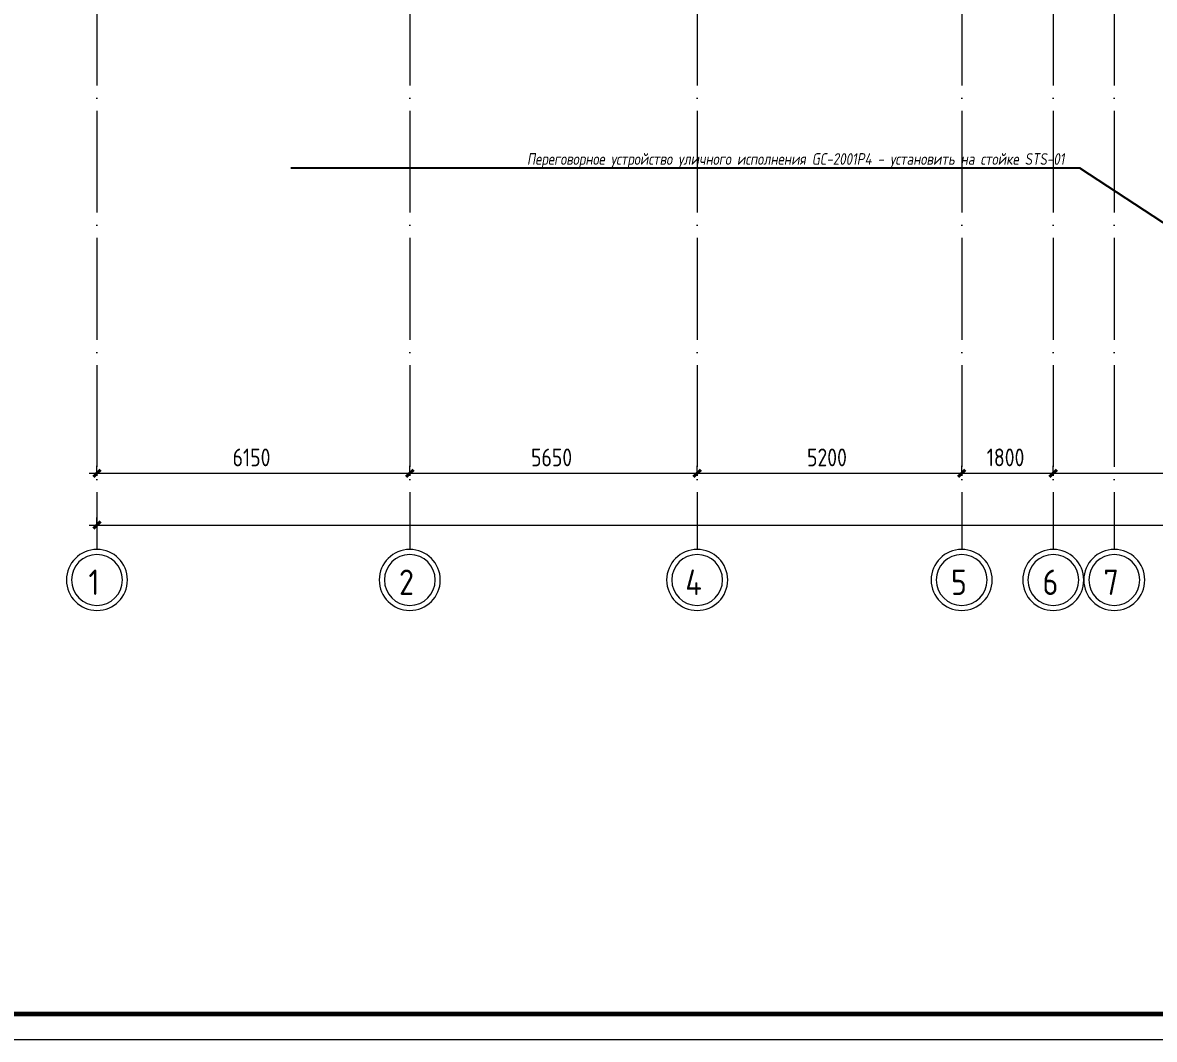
# Model space of a CAD drawing. Header units: millimetres. Extents: x -404508 to 361533, y -175093 to 31861.
# Drawn here: x -53473 to -31225, y -175093 to -155099 of the extents above; entities that cross this region are included whole.
import ezdxf
from ezdxf import colors
from ezdxf.entities.mleader import LeaderData, LeaderLine
from ezdxf.math import Vec2, Vec3

# ---------------------------------------------------------------- set-up
doc = ezdxf.new("R2010")
doc.units = ezdxf.units.MM
doc.linetypes.add('ADSK_Линия сетки', pattern=[25, 20, -2.5, 0, -2.5])
for name, color, linetype, lineweight in [('RC-Выноски', 7, 'Continuous', 0), ('Оси', 252, 'Continuous', 9), ('ОФ_рамка', 8, 'Continuous', 60), ('Размеры', 7, 'Continuous', 9)]:
    doc.layers.add(name, color=color, linetype=linetype, lineweight=lineweight)
doc.styles.add('GOST Common_2', font='', dxfattribs={"width": 0.9, "height": 250})
doc.styles.add('GOST Common_4', font='', dxfattribs={"height": 7})
doc.styles.add('RubezhCAD', font='', dxfattribs={"oblique": 10})
doc.styles.get('GOST Common_2').set_extended_font_data('GOST type B')
doc.styles.get('GOST Common_4').set_extended_font_data('GOST 2.304 type A')
doc.styles.get('RubezhCAD').set_extended_font_data('GOST type A')

# ---------------------------------------------------------------- blocks, each defined once
blk = doc.blocks.new('А0')
at = {"layer": 'ОФ_рамка', "color": 0, "linetype": 'Continuous', "ltscale": 100}
blk.add_lwpolyline([(224168, -393217), (340568, -393217)], dxfattribs=at)
at = {"layer": 'ОФ_рамка', "color": 0, "linetype": 'Continuous', "lineweight": 5, "ltscale": 100}
blk.add_lwpolyline([(222168, -393717), (341068, -393717)], dxfattribs=at)
blk = doc.blocks.new('1 этаж')
at = {"layer": 'Оси', "color": 251, "linetype": 'ADSK_Линия сетки', "ltscale": 100, "true_color": 0x636466}
for p, q in [((-65456, -2644), (-65456, -33770)), ((-59306, -2644), (-59306, -33770)), ((-53656, -2644), (-53656, -33770)), ((-48456, -2644), (-48456, -33770)), ((-46656, -2644), (-46656, -33770)), ((-45456, -2644), (-45456, -33770))]:
    blk.add_line(p, q, dxfattribs=at)
at = {"layer": 'Оси', "color": 251, "lineweight": 20, "true_color": 0x636466}
for centre, radius, start, end in [((-65456, -34370), 600, 0, 180), ((-59306, -34370), 600, 0, 180), ((-53656, -34370), 600, 0, 180), ((-48456, -34370), 600, 0, 180), ((-46656, -34370), 600, 0, 180), ((-45456, -34370), 600, 0, 180), ((-65456, -34370), 500, 0, 180), ((-59306, -34370), 500, 0, 180), ((-53656, -34370), 500, 0, 180), ((-48456, -34370), 500, 0, 180), ((-46656, -34370), 500, 0, 180), ((-45456, -34370), 500, 0, 180), ((-65456, -34370), 600, 180, 0), ((-65456, -34370), 500, 180, 0), ((-59306, -34370), 600, 180, 0), ((-59306, -34370), 500, 180, 0), ((-53656, -34370), 600, 180, 0), ((-53656, -34370), 500, 180, 0), ((-48456, -34370), 600, 180, 0), ((-48456, -34370), 500, 180, 0), ((-46656, -34370), 600, 180, 0), ((-46656, -34370), 500, 180, 0), ((-45456, -34370), 600, 180, 0), ((-45456, -34370), 500, 180, 0)]:
    blk.add_arc(centre, radius, start, end, dxfattribs=at)
at = {"layer": 'Размеры', "color": 251, "lineweight": 20, "true_color": 0x636466}
for p, q in [((-65456, -32273), (-65456, -32123)), ((-59306, -32273), (-59306, -32123)), ((-59306, -32273), (-59306, -32123)), ((-53656, -32273), (-53656, -32123)), ((-53656, -32273), (-53656, -32123)), ((-48456, -32273), (-48456, -32123)), ((-48456, -32273), (-48456, -32123)), ((-46656, -32273), (-46656, -32123)), ((-46656, -32273), (-46656, -32123)), ((-65606, -32273), (-59306, -32273)), ((-65456, -32273), (-65456, -32323)), ((-59306, -32273), (-59306, -32323)), ((-59306, -32273), (-53656, -32273)), ((-59306, -32273), (-59306, -32323)), ((-53656, -32273), (-53656, -32323)), ((-53656, -32273), (-48456, -32273)), ((-53656, -32273), (-53656, -32323)), ((-48456, -32273), (-48456, -32323)), ((-48456, -32273), (-46656, -32273)), ((-48456, -32273), (-48456, -32323)), ((-46656, -32273), (-46656, -32323)), ((-46656, -32273), (-41456, -32273)), ((-46656, -32273), (-46656, -32323)), ((-65456, -33291), (-65456, -33141)), ((-65606, -33291), (2294, -33291)), ((-65456, -33291), (-65456, -33341))]:
    blk.add_line(p, q, dxfattribs=at)
at = {"layer": 'Размеры', "color": 251, "lineweight": 40, "true_color": 0x636466}
for p, q in [((-65456, -32273), (-65385, -32202)), ((-59306, -32273), (-59235, -32202)), ((-59306, -32273), (-59235, -32202)), ((-53656, -32273), (-53585, -32202)), ((-53656, -32273), (-53585, -32202)), ((-48456, -32273), (-48385, -32202)), ((-48456, -32273), (-48385, -32202)), ((-46656, -32273), (-46585, -32202)), ((-46656, -32273), (-46585, -32202)), ((-65456, -32273), (-65527, -32343)), ((-59306, -32273), (-59377, -32343)), ((-59306, -32273), (-59377, -32343)), ((-53656, -32273), (-53727, -32343)), ((-53656, -32273), (-53727, -32343)), ((-48456, -32273), (-48527, -32343)), ((-48456, -32273), (-48527, -32343)), ((-46656, -32273), (-46727, -32343)), ((-46656, -32273), (-46727, -32343)), ((-65456, -33291), (-65527, -33361)), ((-65456, -33291), (-65385, -33220))]:
    blk.add_line(p, q, dxfattribs=at)
at = {"layer": 'Оси', "color": 251, "true_color": 0x636466, "style": 'GOST Common_2', "width": 0.9}
for s, p in [('1', (-65622, -34665)), ('2', (-59517, -34665)), ('4', (-53888, -34665)), ('5', (-48667, -34665)), ('6', (-46867, -34665)), ('7', (-45669, -34665))]:
    blk.add_text(s, height=500, dxfattribs=at).set_placement(p)
at = {"layer": 'Размеры', "color": 251, "lineweight": 20, "true_color": 0x636466, "char_height": 350, "attachment_point": 1, "line_spacing_factor": 1.022761, "style": 'GOST Common_4'}
for s, insert, width in [('6150', (-62789, -31785), 980.83), ('5650', (-56922, -31785), 1059.58), ('5200', (-51497, -31785), 1059.58), ('1800', (-47964, -31785), 980.83)]:
    blk.add_mtext(s, dxfattribs=dict(at, insert=insert, width=width))

msp = doc.modelspace()

# ---------------------------------------------------------------- block references
msp.add_blockref('1 этаж', (13443.4, -131688.8))
at = {"layer": 'ОФ_рамка', "color": 0, "lineweight": -2}
msp.add_blockref('А0', (-296158.2, 218623.8), dxfattribs=at)

# ---------------------------------------------------------------- leaders
at = {"layer": 'RC-Выноски', "linetype": 'Continuous', "ltscale": 15}
ml = msp.add_multileader_mtext('Standard', dxfattribs=at)
ml.set_content('{\\H0.91667x;РЦ0.1 -  U/UTP Cat.5e 4x2x0.52 нг(А)-LSLTx} ', color=256, style='RubezhCAD')
ml.set_leader_properties()
ml.build(insert=Vec2(0, 0))
ml.multileader.update_dxf_attribs({"has_text_frame": 1, "text_left_attachment_type": 6, "text_right_attachment_type": 6, "dogleg_length": 2, "arrow_head_size": 400, "scale": 100})
ctx = ml.context
ctx.base_point, ctx.scale, ctx.char_height, ctx.arrow_head_size, ctx.landing_gap_size, ctx.plane_origin = Vec3(-26900.2, -154035.4), 100, 250, 400, 100, Vec3(-553705.6, -192949)
ctx.left_attachment, ctx.right_attachment, ctx.text_align_type = 6, 6, 2
notes = []
notes.append((ctx, [(1, (1, 1, 0), (-23864.8, -154035.4), (-1, 0), 200, [(0, [(-21038.3, -155513)], 0, [])])]))
ctx.mtext.insert, ctx.mtext.width, ctx.mtext.alignment, ctx.mtext.flow_direction = Vec3(-24164.8, -153739.6), 3715.166, 3, 5
ml = msp.add_multileader_mtext('Standard', dxfattribs=at)
ml.set_content('{\\H0.91667x;Переговорное устройство уличного исполнения GC-2001P4 - установить на стойке STS-01}', color=256, style='RubezhCAD')
ml.set_leader_properties()
ml.build(insert=Vec2(0, 0))
ml.multileader.update_dxf_attribs({"has_text_frame": 1, "text_left_attachment_type": 6, "text_right_attachment_type": 6, "dogleg_length": 2, "arrow_head_size": 400, "scale": 100})
ctx = ml.context
ctx.base_point, ctx.scale, ctx.char_height, ctx.arrow_head_size, ctx.landing_gap_size, ctx.plane_origin = Vec3(-36496.2, -157961.8), 100, 250, 400, 100, Vec3(-573125.6, -196148.4)
ctx.left_attachment, ctx.right_attachment, ctx.text_align_type = 6, 6, 2
notes.append((ctx, [(1, (1, 1, 0), (-32691.8, -157961.8), (-1, 0), 200, [(0, [(-27109.3, -161622)], 0, [])])]))
ctx.mtext.insert, ctx.mtext.width, ctx.mtext.alignment, ctx.mtext.flow_direction = Vec3(-32991.8, -157666), 3715.166, 3, 5
for ctx, leaders in notes:
    for number, flags, end, landing, length, lines in leaders:
        leader = LeaderData()
        leader.index, (leader.has_last_leader_line, leader.has_dogleg_vector, leader.attachment_direction) = number, flags
        leader.last_leader_point, leader.dogleg_vector, leader.dogleg_length = Vec3(end), Vec3(landing), length
        for number, points, colour, breaks in lines:
            line = LeaderLine()
            line.index, line.vertices, line.color, line.breaks = number, Vec3.list(points), colors.encode_raw_color(colour), breaks
            leader.lines.append(line)
        ctx.leaders.append(leader)

doc.saveas('drawing.dxf')
